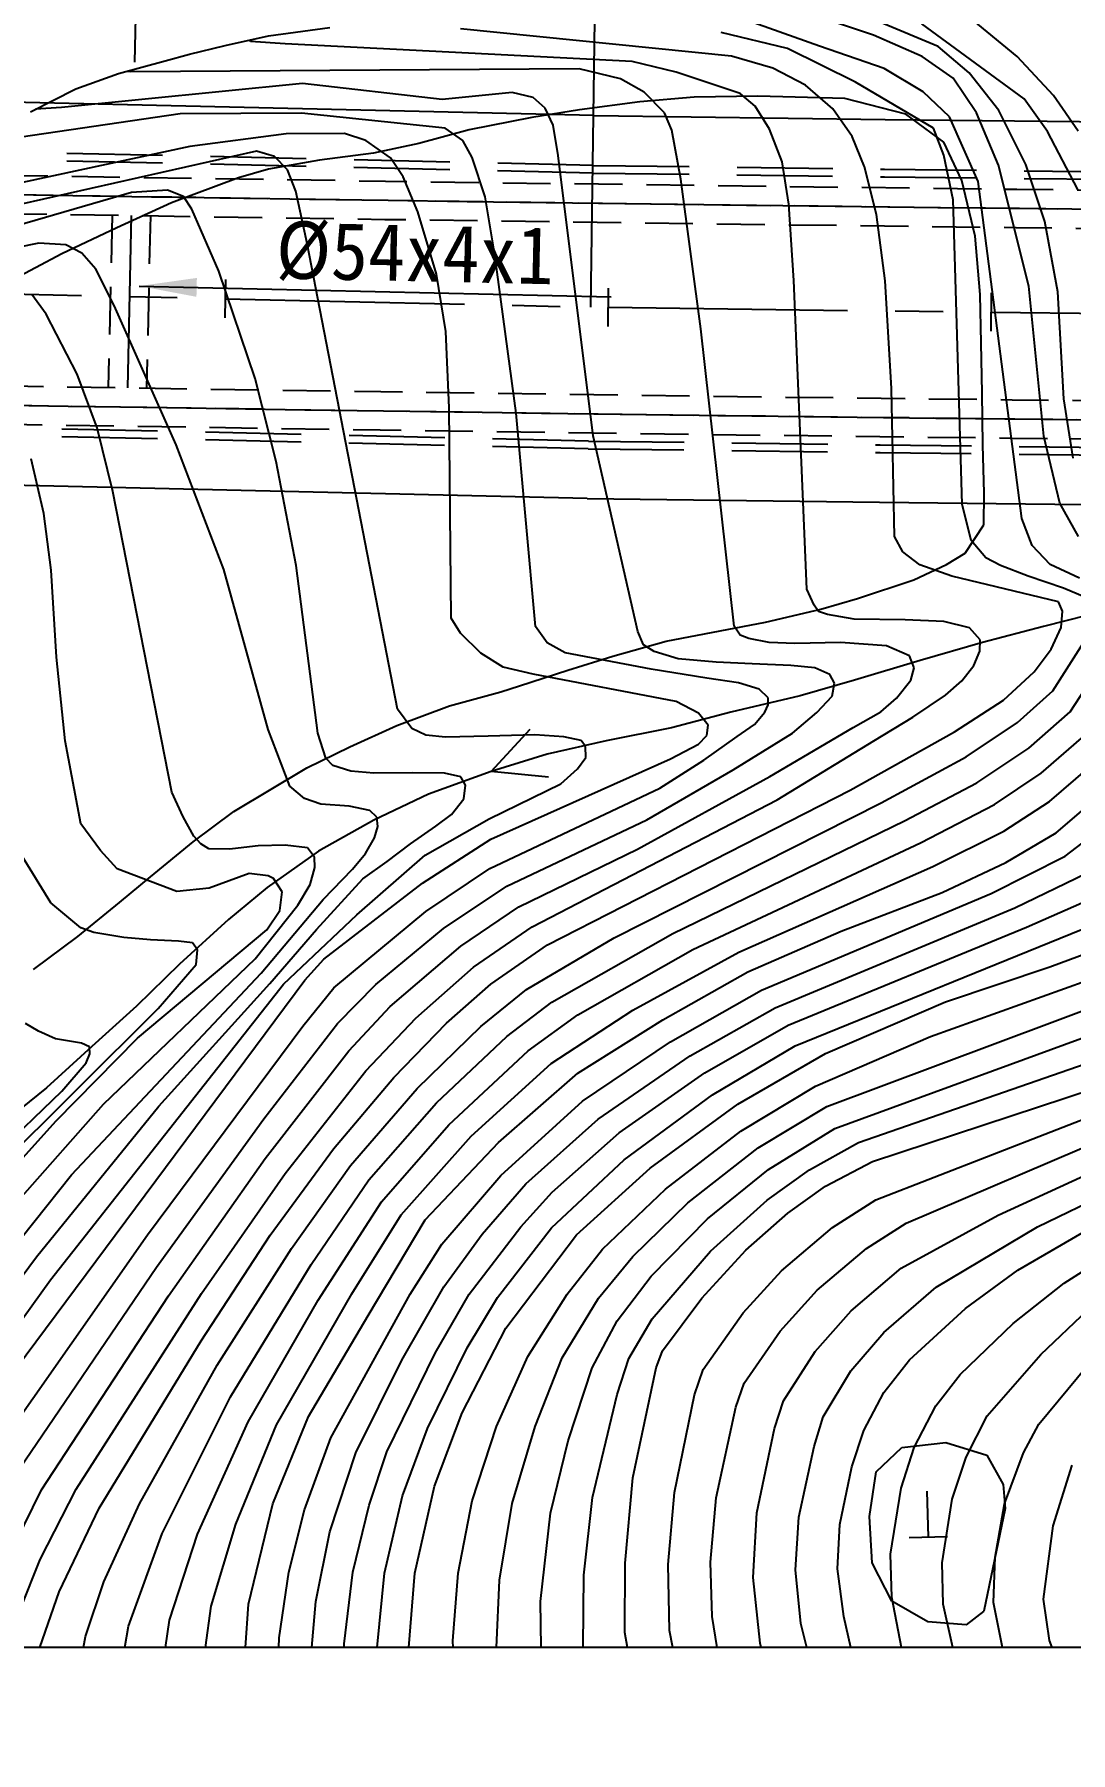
# Model space of a CAD drawing. Header units: millimetres. Extents: x 14950 to 15746, y 1103 to 1809.
# Drawn here: x 15219.8 to 15273.9, y 1391.1 to 1480.8 of the extents above; entities that cross this region are included whole.
import ezdxf
from ezdxf.enums import TextEntityAlignment as Align
from ezdxf.xclip import XClip

# ---------------------------------------------------------------- set-up
doc = ezdxf.new("R2010")
doc.units = ezdxf.units.MM
doc.header["$LTSCALE"] = 10
doc.header["$MEASUREMENT"] = 0
doc.header["$XCLIPFRAME"] = 2
for name, pattern in [('CENTER', [2, 1.25, -0.25, 0.25, -0.25]), ('DASHED', [0.75, 0.5, -0.25]), ('HIDDEN', [0.375, 0.25, -0.125])]:
    doc.linetypes.add(name, pattern=pattern)
doc.layers.add('TX-PAPR', color=2, linetype='Continuous', plot=False)
doc.layers.add('TZ-BASE', color=253, linetype='Continuous')
doc.layers.add('TZ-CABL', color=4, linetype='Continuous')
doc.styles.get("Standard").update_dxf_attribs({"font": 'GulimChe.ttf'})
doc.linetypes.add('ZIGZAG', pattern='A,0.0001,-0.2,[131,ltypeshp.shx,S=0.2,R=0,X=-0.2,Y=0],-0.4,[131,ltypeshp.shx,S=0.2,R=180,X=0.2,Y=0],-0.2', length=0.8001)
doc.dimstyles.get("Standard").update_dxf_attribs({"dimtxt": 0.18, "dimasz": 0.18, "dimexe": 0.18, "dimexo": 0.0625, "dimgap": 0.09, "dimtad": 0, "dimtih": 1, "dimtoh": 1, "dimdec": 4, "dimzin": 0, "dimdsep": 46, "dimtxsty": 'Standard', "dimcen": 0.09, "dimadec": 0, "dimazin": 0, "dimtfac": 1, "dimtdec": 4, "dimtofl": 0, "dimtmove": 0, "dimatfit": 3, "dimfxl": 0, "dimtolj": 1, "dimtzin": 0, "dimarcsym": 0})

# ---------------------------------------------------------------- blocks, each defined once
blk = doc.blocks.new('JD-DGDG5SGS')
at = {"layer": 'TZ-BASE'}
for p, q in [((219.044, -4.999, -215.896), (219.945, 60.58, -215.896)), ((233.813, 9.197, -32.896), (227.062, 11.457, -32.896)), ((230.982, 8.625, -33.896), (227.014, 10.033, -33.896)), ((237.175, 8.611, -31.896), (234.131, 9.875, -31.896)), ((241.315, 8.08, -29.896), (238.168, 10.67, -29.896)), ((199.956, 8.667, -42.026), (202.22, 9.164, -42.026)), ((202.22, 9.164, -42.026), (205.42, 9.594, -42.026)), ((226.399, 8.104, -35.896), (212.235, 9.54, -35.896)), ((229.311, 8.5, -34.896), (225.859, 9.335, -34.896)), ((236.351, 8.089, -32.896), (233.813, 9.197, -32.896)), ((241.671, 5.884, -30.896), (236.334, 9.786, -30.896)), ((219.226, 5, -215.896), (70.719, 8.389, -215.896)), ((219.226, 5, -215.896), (70.719, 8.389, -215.896)), ((196.817, 7.866, -42.026), (198.081, 8.212, -42.026)), ((198.081, 8.212, -42.026), (199.956, 8.667, -42.026)), ((201.27, 8.876, -36.896), (201.232, 8.947, -36.896)), ((203.091, 8.741, -36.896), (201.27, 8.876, -36.896)), ((221.197, 7.821, -36.896), (203.091, 8.741, -36.896)), ((228.552, 7.477, -35.896), (226.399, 8.104, -35.896)), ((232.87, 6.748, -34.896), (229.311, 8.5, -34.896)), ((234.358, 7.454, -33.896), (230.982, 8.625, -33.896)), ((237.969, 6.958, -32.896), (236.351, 8.089, -32.896)), ((238.8, 7.229, -31.896), (237.175, 8.611, -31.896)), ((243.204, 6.052, -29.896), (241.315, 8.08, -29.896)), ((192.146, 6.398, -42.026), (194.382, 7.19, -42.026)), ((194.382, 7.19, -42.026), (196.817, 7.866, -42.026)), ((195.009, 7.292, -37.896), (194.807, 7.308, -37.896)), ((218.431, 7.438, -37.896), (195.009, 7.292, -37.896)), ((220.599, 6.928, -37.896), (218.431, 7.438, -37.896)), ((223.503, 7.274, -36.896), (221.197, 7.821, -36.896)), ((226.847, 6.148, -36.896), (223.503, 7.274, -36.896)), ((230.26, 6.583, -35.896), (228.552, 7.477, -35.896)), ((236.397, 6.249, -33.896), (234.358, 7.454, -33.896)), ((240.355, 5.26, -31.896), (238.8, 7.229, -31.896)), ((189.787, 5.203, -42.026), (192.146, 6.398, -42.026)), ((203.987, 6.673, -38.896), (191.407, 5.421, -38.896)), ((211.286, 5.848, -38.896), (203.987, 6.673, -38.896)), ((221.83, 6.219, -37.896), (220.599, 6.928, -37.896)), ((231.687, 5.359, -35.896), (230.26, 6.583, -35.896)), ((236.946, 4.338, -34.896), (232.87, 6.748, -34.896)), ((239.186, 5.147, -32.896), (237.969, 6.958, -32.896)), ((191.407, 5.421, -38.896), (190.04, 5.331, -38.896)), ((214.933, 6.206, -38.896), (211.286, 5.848, -38.896)), ((216.04, 5.946, -38.896), (214.933, 6.206, -38.896)), ((216.66, 5.39, -38.896), (216.04, 5.946, -38.896)), ((217.078, 4.503, -38.896), (216.66, 5.39, -38.896)), ((221.595, 5.716, -59.479), (218.45, 5.302, -59.479)), ((224.439, 5.954, -59.479), (221.595, 5.716, -59.479)), ((222.895, 5.139, -37.896), (221.83, 6.219, -37.896)), ((227.757, 6.013, -59.479), (224.439, 5.954, -59.479)), ((227.63, 5.484, -36.896), (226.847, 6.148, -36.896)), ((228.37, 4.283, -36.896), (227.63, 5.484, -36.896)), ((232.303, 5.901, -59.479), (227.757, 6.013, -59.479)), ((235.499, 5.079, -59.479), (232.303, 5.901, -59.479)), ((237.768, 4.944, -33.896), (236.397, 6.249, -33.896)), ((242.884, 4.174, -30.896), (241.671, 5.884, -30.896)), ((244.496, 4.187, -29.896), (243.204, 6.052, -29.896)), ((197.597, 5.088, -39.896), (186.962, 3.542, -39.896)), ((203.944, 5.125, -39.896), (197.597, 5.088, -39.896)), ((211.443, 4.349, -39.896), (203.944, 5.125, -39.896)), ((215.969, 4.904, -59.479), (212.687, 4.256, -59.479)), ((218.45, 5.302, -59.479), (215.969, 4.904, -59.479)), ((217.343, 2.922, -38.896), (217.078, 4.503, -38.896)), ((223.276, 4.235, -37.896), (222.895, 5.139, -37.896)), ((232.696, 3.908, -35.896), (231.687, 5.359, -35.896)), ((237.478, 3.615, -59.479), (235.499, 5.079, -59.479)), ((239.275, 1.551, -33.896), (237.768, 4.944, -33.896)), ((240.342, 2.414, -32.896), (239.186, 5.147, -32.896)), ((241.763, 2.45, -31.896), (240.355, 5.26, -31.896)), ((203.135, 4.04, -40.896), (198.096, 3.387, -40.896)), ((206.175, 4.065, -40.896), (203.135, 4.04, -40.896)), ((207.293, 3.698, -40.896), (206.175, 4.065, -40.896)), ((208.591, 2.793, -40.896), (207.293, 3.698, -40.896)), ((212.687, 4.256, -59.479), (210.068, 3.549, -59.479)), ((212.359, 3.698, -39.896), (211.443, 4.349, -39.896)), ((212.856, 2.82, -39.896), (212.359, 3.698, -39.896)), ((223.752, 1.675, -37.896), (223.276, 4.235, -37.896)), ((229.041, 2.58, -36.896), (228.37, 4.283, -36.896)), ((233.344, 2.327, -35.896), (232.696, 3.908, -35.896)), ((237.483, 2.929, -34.896), (236.946, 4.338, -34.896)), ((238.426, 1.613, -59.479), (237.478, 3.615, -59.479)), ((244.481, 1.146, -30.896), (242.884, 4.174, -30.896)), ((201.581, 3.136, -41.896), (182.031, -1.261, -41.896)), ((198.096, 3.387, -40.896), (186.336, 0.861, -40.896)), ((202.531, 2.857, -41.896), (201.581, 3.136, -41.896)), ((203.198, 2.175, -41.896), (202.531, 2.857, -41.896)), ((207.693, 3.037, -59.479), (204.881, 2.668, -59.479)), ((210.068, 3.549, -59.479), (207.693, 3.037, -59.479)), ((209.249, 1.804, -40.896), (208.591, 2.793, -40.896)), ((213.529, 0.754, -39.896), (212.856, 2.82, -39.896)), ((219.163, -11.728, -38.896), (217.343, 2.922, -38.896)), ((237.96, 0.598, -34.896), (237.483, 2.929, -34.896)), ((202.214, 2.202, -59.479), (200.653, 1.755, -59.479)), ((204.881, 2.668, -59.479), (202.214, 2.202, -59.479)), ((203.641, 1.047, -41.896), (203.198, 2.175, -41.896)), ((210.019, -0.032, -40.896), (209.249, 1.804, -40.896)), ((229.379, 0.382, -36.896), (229.041, 2.58, -36.896)), ((233.969, -0.171, -35.896), (233.344, 2.327, -35.896)), ((241.921, -3.905, -32.896), (240.342, 2.414, -32.896)), ((242.758, -0.538, -31.896), (241.763, 2.45, -31.896)), ((195.054, 0.982, -42.896), (186.613, -1.469, -42.896)), ((196.944, 1.108, -42.896), (195.054, 0.982, -42.896)), ((197.775, 0.777, -42.896), (196.944, 1.108, -42.896)), ((200.653, 1.755, -59.479), (197.147, 0.451, -59.479)), ((204.239, -1.676, -41.896), (203.641, 1.047, -41.896)), ((224.794, -6.138, -37.896), (223.752, 1.675, -37.896)), ((239.123, -1.301, -59.479), (238.426, 1.613, -59.479)), ((241.552, -16.047, -33.896), (239.275, 1.551, -33.896)), ((197.147, 0.451, -59.479), (194.286, -0.856, -59.479)), ((198.206, 0.115, -42.896), (197.775, 0.777, -42.896)), ((199.622, -3.117, -42.896), (198.206, 0.115, -42.896)), ((214.04, -2.272, -39.896), (213.529, 0.754, -39.896)), ((229.654, -3.612, -36.896), (229.379, 0.382, -36.896)), ((238.437, -15.287, -34.896), (237.96, 0.598, -34.896)), ((194.286, -0.856, -59.479), (191.424, -2.218, -59.479)), ((210.988, -3.288, -40.896), (210.019, -0.032, -40.896)), ((234.409, -3.629, -35.896), (233.969, -0.171, -35.896)), ((243.435, -4.203, -31.896), (242.758, -0.538, -31.896)), ((190.212, -1.671, -43.896), (175.69, -4.512, -43.896)), ((191.632, -1.755, -43.896), (190.212, -1.671, -43.896)), ((192.461, -2.192, -43.896), (191.632, -1.755, -43.896)), ((208.941, -25.996, -41.896), (204.239, -1.676, -41.896)), ((239.374, -4.349, -59.479), (239.123, -1.301, -59.479)), ((191.424, -2.218, -59.479), (188.669, -3.676, -59.479)), ((193.194, -3.022, -43.896), (192.461, -2.192, -43.896)), ((215.141, -10.533, -39.896), (214.04, -2.272, -39.896)), ((194.151, -4.922, -43.896), (193.194, -3.022, -43.896)), ((201.519, -8.726, -42.896), (199.622, -3.117, -42.896)), ((199.971, -3.563, -215.896), (199.925, -5.563, -215.896)), ((211.476, -6.283, -40.896), (210.988, -3.288, -40.896)), ((190.596, -5.376, -44.896), (189.861, -4.351, -44.896)), ((219.956, -4.011, -215.896), (219.929, -6.011, -215.896)), ((230.327, -19.729, -36.896), (229.654, -3.612, -36.896)), ((234.748, -9.252, -35.896), (234.409, -3.629, -35.896)), ((239.42, -6.892, -59.479), (239.374, -4.349, -59.479)), ((239.953, -4.262, -215.896), (239.93, -6.262, -215.896)), ((242.701, -11.751, -32.896), (241.921, -3.905, -32.896)), ((243.741, -9.801, -31.896), (243.435, -4.203, -31.896)), ((192.214, -8.511, -44.896), (190.596, -5.376, -44.896)), ((197.39, -12.196, -43.896), (194.151, -4.922, -43.896)), ((226.525, -21.668, -37.896), (224.794, -6.138, -37.896)), ((211.641, -10.268, -40.896), (211.476, -6.283, -40.896)), ((239.484, -9.473, -59.479), (239.42, -6.892, -59.479)), ((193.269, -11.307, -44.896), (192.214, -8.511, -44.896)), ((202.607, -13.062, -42.896), (201.519, -8.726, -42.896)), ((234.904, -16.989, -35.896), (234.748, -9.252, -35.896)), ((239.523, -12.219, -59.479), (239.484, -9.473, -59.479)), ((244.236, -12.885, -31.896), (243.741, -9.801, -31.896)), ((211.755, -21.251, -40.896), (211.641, -10.268, -40.896)), ((216.152, -21.686, -39.896), (215.141, -10.533, -39.896)), ((218.862, -14.997, -215.896), (69.873, -11.597, -215.896)), ((218.862, -14.997, -215.896), (69.873, -11.597, -215.896)), ((194.078, -14.626, -44.896), (193.269, -11.307, -44.896)), ((199.881, -18.708, -43.896), (197.39, -12.196, -43.896)), ((221.505, -21.947, -38.896), (219.163, -11.728, -38.896)), ((239.589, -14.708, -59.479), (239.523, -12.219, -59.479)), ((243.541, -15.245, -32.896), (242.701, -11.751, -32.896)), ((190.486, -15.783, -45.896), (189.824, -12.918, -45.896)), ((203.664, -18.494, -42.896), (202.607, -13.062, -42.896)), ((197.168, -30.34, -44.896), (194.078, -14.626, -44.896)), ((239.573, -16.365, -59.479), (239.589, -14.708, -59.479)), ((244.504, -16.978, -32.896), (243.541, -15.245, -32.896)), ((190.869, -18.741, -45.896), (190.486, -15.783, -45.896)), ((238.903, -17.2, -34.896), (238.437, -15.287, -34.896)), ((242.089, -17.456, -33.896), (241.552, -16.047, -33.896)), ((235.335, -17.784, -35.896), (234.904, -16.989, -35.896)), ((238.584, -17.862, -59.479), (239.573, -16.365, -59.479)), ((236.231, -18.457, -35.896), (235.335, -17.784, -35.896)), ((237.626, -18.437, -59.479), (238.584, -17.862, -59.479)), ((239.678, -18.101, -34.896), (238.903, -17.2, -34.896)), ((243.034, -18.437, -33.896), (242.089, -17.456, -33.896)), ((191.143, -23.277, -45.896), (190.869, -18.741, -45.896)), ((202.201, -27.067, -43.896), (199.881, -18.708, -43.896)), ((204.793, -27.261, -42.896), (203.664, -18.494, -42.896)), ((235.906, -19.247, -59.479), (237.626, -18.437, -59.479)), ((237.894, -19.047, -35.896), (236.231, -18.457, -35.896)), ((240.441, -18.501, -34.896), (239.678, -18.101, -34.896)), ((241.878, -19.051, -34.896), (240.441, -18.501, -34.896)), ((244.558, -19.152, -33.896), (243.034, -18.437, -33.896)), ((230.704, -20.576, -36.896), (230.327, -19.729, -36.896)), ((232.963, -20.221, -59.479), (235.906, -19.247, -59.479)), ((243.47, -20.399, -35.896), (237.894, -19.047, -35.896)), ((243.734, -19.674, -34.896), (241.878, -19.051, -34.896)), ((244.834, -20.149, -34.896), (243.734, -19.674, -34.896)), ((230.941, -20.892, -36.896), (230.704, -20.576, -36.896)), ((231.048, -20.784, -59.479), (232.963, -20.221, -59.479)), ((243.678, -20.874, -35.896), (243.47, -20.399, -35.896)), ((212.234, -22.031, -40.896), (211.755, -21.251, -40.896)), ((225.798, -21.903, -59.479), (228.171, -21.465, -59.479)), ((228.171, -21.465, -59.479), (231.048, -20.784, -59.479)), ((231.405, -21.064, -36.896), (230.941, -20.892, -36.896)), ((232.789, -21.305, -36.896), (231.405, -21.064, -36.896)), ((235.454, -21.331, -36.896), (232.789, -21.305, -36.896)), ((237.477, -21.419, -36.896), (235.454, -21.331, -36.896)), ((238.817, -21.753, -36.896), (237.477, -21.419, -36.896)), ((246.598, -20.682, -215.896), (242.678, -21.678, -215.896)), ((243.609, -21.744, -35.896), (243.678, -20.874, -35.896)), ((213.297, -23.081, -40.896), (212.234, -22.031, -40.896)), ((216.771, -22.538, -39.896), (216.152, -21.686, -39.896)), ((221.798, -22.634, -38.896), (221.505, -21.947, -38.896)), ((222.981, -22.455, -59.479), (225.798, -21.903, -59.479)), ((226.838, -22.142, -37.896), (226.525, -21.668, -37.896)), ((227.302, -22.314, -37.896), (226.838, -22.142, -37.896)), ((228.364, -22.517, -37.896), (227.302, -22.314, -37.896)), ((239.384, -22.382, -36.896), (238.817, -21.753, -36.896)), ((239.353, -22.98, -36.896), (239.384, -22.382, -36.896)), ((242.678, -21.678, -215.896), (239.502, -22.514, -215.896)), ((243.09, -22.861, -35.896), (243.609, -21.744, -35.896)), ((191.601, -27.648, -45.896), (191.143, -23.277, -45.896)), ((214.46, -23.806, -40.896), (213.297, -23.081, -40.896)), ((217.712, -23.058, -39.896), (216.771, -22.538, -39.896)), ((222.197, -23.91, -39.896), (217.712, -23.058, -39.896)), ((217.848, -23.965, -59.479), (220.193, -23.231, -59.479)), ((220.193, -23.231, -59.479), (222.981, -22.455, -59.479)), ((222.358, -22.987, -38.896), (221.798, -22.634, -38.896)), ((223.608, -23.37, -38.896), (222.358, -22.987, -38.896)), ((229.697, -22.576, -37.896), (228.364, -22.517, -37.896)), ((232.084, -22.517, -37.896), (229.697, -22.576, -37.896)), ((234.477, -22.687, -37.896), (232.084, -22.517, -37.896)), ((235.684, -23.208, -37.896), (234.477, -22.687, -37.896)), ((235.93, -23.845, -37.896), (235.684, -23.208, -37.896)), ((239.502, -22.514, -215.896), (236.247, -23.458, -215.896)), ((239.05, -23.722, -36.896), (239.353, -22.98, -36.896)), ((242.189, -24.05, -35.896), (243.09, -22.861, -35.896)), ((243.173, -25.045, -34.896), (244.755, -22.546, -34.896)), ((216.025, -24.177, -40.896), (214.46, -23.806, -40.896)), ((215.317, -24.785, -59.479), (217.848, -23.965, -59.479)), ((223.501, -25.595, -40.896), (216.025, -24.177, -40.896)), ((225.103, -24.389, -39.896), (222.197, -23.91, -39.896)), ((225.587, -23.55, -38.896), (223.608, -23.37, -38.896)), ((227.473, -23.641, -38.896), (225.587, -23.55, -38.896)), ((229.496, -23.729, -38.896), (227.473, -23.641, -38.896)), ((230.739, -23.836, -38.896), (229.496, -23.729, -38.896)), ((231.528, -24.184, -38.896), (230.739, -23.836, -38.896)), ((231.769, -24.637, -38.896), (231.528, -24.184, -38.896)), ((236.247, -23.458, -215.896), (232.807, -24.489, -215.896)), ((235.762, -24.492, -37.896), (235.93, -23.845, -37.896)), ((238.427, -24.518, -36.896), (239.05, -23.722, -36.896)), ((240.59, -25.527, -35.896), (242.189, -24.05, -35.896)), ((244.079, -26.139, -33.896), (245.834, -23.435, -33.896)), ((211.672, -25.827, -59.479), (214.348, -25.103, -59.479)), ((214.348, -25.103, -59.479), (215.317, -24.785, -59.479)), ((226.762, -24.623, -39.896), (225.103, -24.389, -39.896)), ((227.827, -24.964, -39.896), (226.762, -24.623, -39.896)), ((228.297, -25.412, -39.896), (227.827, -24.964, -39.896)), ((232.807, -24.489, -215.896), (229.98, -25.299, -215.896)), ((231.649, -25.329, -38.896), (231.769, -24.637, -38.896)), ((235.004, -25.429, -37.896), (235.762, -24.492, -37.896)), ((237.573, -25.274, -36.896), (238.427, -24.518, -36.896)), ((241.321, -26.699, -34.896), (243.173, -25.045, -34.896)), ((208.913, -26.86, -59.479), (211.672, -25.827, -59.479)), ((209.704, -27.019, -41.896), (208.941, -25.996, -41.896)), ((224.668, -26.204, -40.896), (223.501, -25.595, -40.896)), ((229.98, -25.299, -215.896), (226.36, -26.158, -215.896)), ((228.132, -26.151, -39.896), (228.307, -25.779, -39.896)), ((228.307, -25.779, -39.896), (228.297, -25.412, -39.896)), ((230.843, -26.176, -38.896), (231.649, -25.329, -38.896)), ((234.195, -26.138, -37.896), (235.004, -25.429, -37.896)), ((235.856, -26.419, -36.896), (237.573, -25.274, -36.896)), ((238.037, -27.182, -35.896), (240.59, -25.527, -35.896)), ((206.465, -27.96, -59.479), (208.913, -26.86, -59.479)), ((226.36, -26.158, -215.896), (223.257, -26.977, -215.896)), ((225.165, -26.83, -40.896), (224.668, -26.204, -40.896)), ((225.111, -27.369, -40.896), (225.165, -26.83, -40.896)), ((226.694, -27.426, -39.896), (227.597, -26.807, -39.896)), ((227.597, -26.807, -39.896), (228.132, -26.151, -39.896)), ((229.584, -27.263, -38.896), (230.843, -26.176, -38.896)), ((232.745, -26.955, -37.896), (234.195, -26.138, -37.896)), ((233.819, -27.663, -36.896), (235.856, -26.419, -36.896)), ((238.651, -28.487, -34.896), (241.321, -26.699, -34.896)), ((241.913, -28.041, -33.896), (244.079, -26.139, -33.896)), ((192.413, -31.992, -45.896), (191.601, -27.648, -45.896)), ((203.325, -30.025, -43.896), (202.201, -27.067, -43.896)), ((205.202, -28.555, -42.896), (204.793, -27.261, -42.896)), ((210.425, -27.358, -41.896), (209.704, -27.019, -41.896)), ((211.451, -27.466, -41.896), (210.425, -27.358, -41.896)), ((213.675, -27.411, -41.896), (211.451, -27.466, -41.896)), ((216.122, -27.35, -41.896), (213.675, -27.411, -41.896)), ((213.845, -29.25, -215.896), (215.873, -27.039, -215.896)), ((217.638, -27.446, -41.896), (216.122, -27.35, -41.896)), ((219.846, -27.659, -215.896), (216.766, -28.35, -215.896)), ((218.533, -27.646, -41.896), (217.638, -27.446, -41.896)), ((218.763, -27.952, -41.896), (218.533, -27.646, -41.896)), ((223.257, -26.977, -215.896), (219.846, -27.659, -215.896)), ((224.663, -27.823, -40.896), (225.111, -27.369, -40.896)), ((224.947, -28.664, -39.896), (226.694, -27.426, -39.896)), ((226.476, -29.169, -38.896), (229.584, -27.263, -38.896)), ((228.386, -29.521, -37.896), (232.745, -26.955, -37.896)), ((228.769, -30.731, -36.896), (233.819, -27.663, -36.896)), ((232.593, -30.223, -35.896), (238.037, -27.182, -35.896)), ((242.563, -29.345, -32.896), (244.933, -27.286, -32.896)), ((204.218, -29.065, -59.479), (206.465, -27.96, -59.479)), ((205.568, -28.946, -42.896), (205.202, -28.555, -42.896)), ((213.825, -32.796, -40.896), (223.213, -28.593, -40.896)), ((216.766, -28.35, -215.896), (213.845, -29.25, -215.896)), ((218.347, -29.119, -41.896), (218.777, -28.53, -41.896)), ((218.777, -28.53, -41.896), (218.763, -27.952, -41.896)), ((222.652, -30.13, -39.896), (224.947, -28.664, -39.896)), ((223.213, -28.593, -40.896), (224.663, -27.823, -40.896)), ((234.21, -30.894, -34.896), (238.651, -28.487, -34.896)), ((239.209, -29.841, -33.896), (241.913, -28.041, -33.896)), ((242.997, -30.824, -31.896), (245.753, -28.464, -31.896)), ((200.405, -31.354, -59.479), (204.218, -29.065, -59.479)), ((206.51, -29.235, -42.896), (205.568, -28.946, -42.896)), ((207.714, -29.338, -42.896), (206.51, -29.235, -42.896)), ((209.717, -29.333, -42.896), (207.714, -29.338, -42.896)), ((211.409, -29.336, -42.896), (209.717, -29.333, -42.896)), ((213.845, -29.25, -215.896), (210.565, -30.433, -215.896)), ((212.259, -29.537, -42.896), (211.409, -29.336, -42.896)), ((212.493, -29.976, -42.896), (212.259, -29.537, -42.896)), ((216.829, -29.555, -215.896), (213.845, -29.25, -215.896)), ((217.476, -29.897, -41.896), (218.347, -29.119, -41.896)), ((221.484, -33.319, -37.896), (228.386, -29.521, -37.896)), ((221.964, -31.778, -38.896), (226.476, -29.169, -38.896)), ((240.12, -30.988, -32.896), (242.563, -29.345, -32.896)), ((197.748, -31.617, -44.896), (197.168, -30.34, -44.896)), ((204.098, -30.674, -43.896), (203.325, -30.025, -43.896)), ((210.565, -30.433, -215.896), (207.721, -31.795, -215.896)), ((212.421, -30.69, -42.896), (212.493, -29.976, -42.896)), ((213.738, -31.725, -41.896), (217.476, -29.897, -41.896)), ((213.779, -34.316, -39.896), (222.652, -30.13, -39.896)), ((216.789, -38.308, -35.896), (232.593, -30.223, -35.896)), ((235.424, -31.832, -33.896), (239.209, -29.841, -33.896)), ((243.337, -32.457, -30.896), (246.447, -29.79, -30.896)), ((198.272, -32.925, -59.479), (200.405, -31.354, -59.479)), ((204.95, -30.964, -43.896), (204.098, -30.674, -43.896)), ((206.422, -31.061, -43.896), (204.95, -30.964, -43.896)), ((207.496, -31.302, -43.896), (206.422, -31.061, -43.896)), ((207.861, -31.649, -43.896), (207.496, -31.302, -43.896)), ((211.774, -31.507, -42.896), (212.421, -30.69, -42.896)), ((215.974, -37.364, -36.896), (228.769, -30.731, -36.896)), ((220.262, -37.94, -34.896), (234.21, -30.894, -34.896)), ((236.258, -32.978, -32.896), (240.12, -30.988, -32.896)), ((240.619, -32.374, -31.896), (242.997, -30.824, -31.896)), ((243.823, -33.67, -29.896), (246.917, -31.29, -29.896)), ((193.433, -33.375, -45.896), (192.413, -31.992, -45.896)), ((198.316, -32.642, -44.896), (197.748, -31.617, -44.896)), ((207.721, -31.795, -215.896), (204.831, -33.414, -215.896)), ((207.754, -32.719, -43.896), (207.917, -32.137, -43.896)), ((207.917, -32.137, -43.896), (207.861, -31.649, -43.896)), ((209.631, -33.029, -42.896), (210.943, -32.106, -42.896)), ((210.402, -33.633, -41.896), (213.738, -31.725, -41.896)), ((210.943, -32.106, -42.896), (211.774, -31.507, -42.896)), ((214.652, -35.246, -38.896), (221.964, -31.778, -38.896)), ((223.329, -37.721, -33.896), (235.424, -31.832, -33.896)), ((190.854, -36.123, -46.896), (188.687, -32.602, -46.896)), ((196.058, -34.75, -59.479), (198.272, -32.925, -59.479)), ((198.681, -33.033, -44.896), (198.316, -32.642, -44.896)), ((199.088, -33.29, -44.896), (198.681, -33.033, -44.896)), ((201.666, -33.137, -44.896), (200.335, -33.304, -44.896)), ((203.09, -33.102, -44.896), (201.666, -33.137, -44.896)), ((204.25, -33.251, -44.896), (203.09, -33.102, -44.896)), ((207.284, -33.532, -43.896), (207.754, -32.719, -43.896)), ((208.407, -33.949, -42.896), (209.631, -33.029, -42.896)), ((210.254, -35.085, -40.896), (213.825, -32.796, -40.896)), ((224.372, -38.558, -32.896), (236.258, -32.978, -32.896)), ((236.909, -34.215, -31.896), (240.619, -32.374, -31.896)), ((240.723, -34.003, -30.896), (243.337, -32.457, -30.896)), ((194.302, -34.339, -45.896), (193.433, -33.375, -45.896)), ((200.157, -33.308, -44.896), (199.088, -33.29, -44.896)), ((200.335, -33.304, -44.896), (200.157, -33.308, -44.896)), ((204.831, -33.414, -215.896), (202.135, -35.316, -215.896)), ((204.618, -33.731, -44.896), (204.25, -33.251, -44.896)), ((204.632, -34.265, -44.896), (204.618, -33.731, -44.896)), ((206.592, -34.35, -43.896), (207.284, -33.532, -43.896)), ((206.83, -36.747, -41.896), (210.402, -33.633, -41.896)), ((207.139, -34.87, -42.896), (208.407, -33.949, -42.896)), ((215.292, -36.318, -37.896), (221.484, -33.319, -37.896)), ((237.389, -35.57, -30.896), (240.723, -34.003, -30.896)), ((239.943, -35.637, -29.896), (243.823, -33.67, -29.896)), ((197.429, -35.528, -45.896), (194.302, -34.339, -45.896)), ((194.429, -36.097, -59.479), (196.058, -34.75, -59.479)), ((201.208, -34.59, -45.896), (199.115, -35.346, -45.896)), ((202.197, -34.706, -45.896), (201.208, -34.59, -45.896)), ((202.482, -34.84, -45.896), (202.197, -34.706, -45.896)), ((202.921, -35.533, -45.896), (202.482, -34.84, -45.896)), ((204.387, -35.161, -44.896), (204.632, -34.265, -44.896)), ((204.712, -37.512, -42.896), (207.139, -34.87, -42.896)), ((205.074, -35.945, -43.896), (206.592, -34.35, -43.896)), ((210.42, -36.571, -39.896), (213.779, -34.316, -39.896)), ((226.767, -38.699, -31.896), (236.909, -34.215, -31.896)), ((241.188, -36.369, -28.896), (244.933, -34.565, -28.896)), ((199.115, -35.346, -45.896), (197.429, -35.528, -45.896)), ((202.135, -35.316, -215.896), (200.129, -36.982, -215.896)), ((202.805, -36.521, -45.896), (202.921, -35.533, -45.896)), ((203.746, -36.245, -44.896), (204.387, -35.161, -44.896)), ((205.094, -39.05, -40.896), (210.254, -35.085, -40.896)), ((211.353, -37.461, -38.896), (214.652, -35.246, -38.896)), ((227.965, -40.68, -29.896), (239.943, -35.637, -29.896)), ((232.111, -37.596, -30.896), (237.389, -35.57, -30.896)), ((241.799, -37.389, -27.896), (245.563, -35.728, -27.896)), ((192.407, -37.417, -46.896), (190.854, -36.123, -46.896)), ((192.254, -37.867, -59.479), (194.429, -36.097, -59.479)), ((201.516, -39.043, -44.896), (203.746, -36.245, -44.896)), ((201.831, -39.783, -43.896), (205.074, -35.945, -43.896)), ((202.126, -37.524, -45.896), (202.805, -36.521, -45.896)), ((203.002, -40.362, -41.896), (206.83, -36.747, -41.896)), ((205.621, -40.558, -39.896), (210.42, -36.571, -39.896)), ((212.255, -38.375, -37.896), (215.292, -36.318, -37.896)), ((228.663, -41.593, -28.896), (241.188, -36.369, -28.896)), ((193.088, -37.66, -46.896), (192.407, -37.417, -46.896)), ((194.652, -37.933, -46.896), (193.088, -37.66, -46.896)), ((195.366, -43.182, -45.896), (202.126, -37.524, -45.896)), ((200.129, -36.982, -215.896), (197.567, -39.311, -215.896)), ((202.278, -40.327, -42.896), (204.712, -37.512, -42.896)), ((207.826, -40.374, -38.896), (211.353, -37.461, -38.896)), ((212.912, -39.48, -36.896), (215.974, -37.364, -36.896)), ((227.246, -39.717, -30.896), (232.111, -37.596, -30.896)), ((229.344, -42.511, -27.896), (241.799, -37.389, -27.896)), ((229.719, -43.591, -26.896), (245.233, -37.276, -26.896)), ((189.932, -39.597, -59.479), (192.254, -37.867, -59.479)), ((196.058, -38.054, -46.896), (194.652, -37.933, -46.896)), ((197.514, -38.122, -46.896), (196.058, -38.054, -46.896)), ((198.243, -38.207, -46.896), (197.514, -38.122, -46.896)), ((198.511, -38.564, -46.896), (198.243, -38.207, -46.896)), ((198.427, -39.345, -46.896), (198.511, -38.564, -46.896)), ((208.567, -41.532, -37.896), (212.255, -38.375, -37.896)), ((213.818, -40.367, -35.896), (216.789, -38.308, -35.896)), ((215.679, -40.643, -34.896), (220.262, -37.94, -34.896)), ((217.004, -41.302, -33.896), (223.329, -37.721, -33.896)), ((218.361, -41.964, -32.896), (224.372, -38.558, -32.896)), ((243.011, -39.467, -25.896), (247.476, -37.808, -25.896)), ((193.598, -46.636, -44.896), (201.516, -39.043, -44.896)), ((197.567, -39.311, -215.896), (195.322, -41.505, -215.896)), ((196.458, -41.627, -46.896), (198.427, -39.345, -46.896)), ((204.109, -40.156, -40.896), (205.094, -39.05, -40.896)), ((209.901, -42.138, -36.896), (212.912, -39.48, -36.896)), ((221.243, -41.719, -31.896), (226.767, -38.699, -31.896)), ((236.784, -43.105, -24.896), (247.314, -39.321, -24.896)), ((237.564, -41.291, -25.896), (243.011, -39.467, -25.896)), ((187.047, -63.089, -40.896), (204.109, -40.156, -40.896)), ((190.824, -55.814, -41.896), (203.002, -40.362, -41.896)), ((191.933, -50.314, -43.896), (201.831, -39.783, -43.896)), ((196.493, -46.74, -42.896), (202.278, -40.327, -42.896)), ((205.821, -42.416, -38.896), (207.826, -40.374, -38.896)), ((211.499, -42.408, -35.896), (213.818, -40.367, -35.896)), ((222.801, -42.22, -30.896), (227.246, -39.717, -30.896)), ((203.998, -42.557, -39.896), (205.621, -40.558, -39.896)), ((213.295, -42.567, -34.896), (215.679, -40.643, -34.896)), ((223.201, -43.375, -29.896), (227.965, -40.68, -29.896)), ((231.376, -46.747, -23.896), (248.303, -40.403, -23.896)), ((186.878, -51.158, -46.896), (196.458, -41.627, -46.896)), ((195.322, -41.505, -215.896), (192.987, -43.62, -215.896)), ((206.408, -43.849, -37.896), (208.567, -41.532, -37.896)), ((207.297, -44.892, -36.896), (209.901, -42.138, -36.896)), ((214.656, -43.092, -33.896), (217.004, -41.302, -33.896)), ((215.764, -43.844, -32.896), (218.361, -41.964, -32.896)), ((216.981, -44.502, -31.896), (221.243, -41.719, -31.896)), ((224.23, -44.111, -28.896), (228.663, -41.593, -28.896)), ((231.294, -43.981, -25.896), (237.564, -41.291, -25.896)), ((231.79, -47.909, -22.896), (248.395, -41.826, -22.896)), ((190.203, -42.82, -47.896), (189.518, -42.422, -47.896)), ((191.096, -43.213, -47.896), (190.203, -42.82, -47.896)), ((195.889, -53.463, -39.896), (203.998, -42.557, -39.896)), ((201.96, -47.403, -38.896), (205.821, -42.416, -38.896)), ((208.763, -45.233, -35.896), (211.499, -42.408, -35.896)), ((209.979, -45.806, -34.896), (213.295, -42.567, -34.896)), ((218.364, -45.005, -30.896), (222.801, -42.22, -30.896)), ((225.003, -45.002, -27.896), (229.344, -42.511, -27.896)), ((192.987, -43.62, -215.896), (190.615, -45.771, -215.896)), ((192.452, -43.439, -47.896), (191.096, -43.213, -47.896)), ((191.108, -47.511, -45.896), (195.366, -43.182, -45.896)), ((192.872, -43.637, -47.896), (192.452, -43.439, -47.896)), ((192.881, -44, -47.896), (192.872, -43.637, -47.896)), ((202.034, -49.474, -37.896), (206.408, -43.849, -37.896)), ((210.989, -46.566, -33.896), (214.656, -43.092, -33.896)), ((211.634, -47.715, -32.896), (215.764, -43.844, -32.896)), ((218.608, -46.475, -29.896), (223.201, -43.375, -29.896)), ((225.392, -46.149, -26.896), (229.719, -43.591, -26.896)), ((230.783, -45.683, -24.896), (236.784, -43.105, -24.896)), ((233.029, -48.631, -21.896), (247.453, -43.617, -21.896)), ((191.424, -45.957, -47.896), (192.685, -44.472, -47.896)), ((192.685, -44.472, -47.896), (192.881, -44, -47.896)), ((212.803, -48.309, -31.896), (216.981, -44.502, -31.896)), ((219.427, -47.414, -28.896), (224.23, -44.111, -28.896)), ((226.713, -46.628, -25.896), (231.294, -43.981, -25.896)), ((203.076, -50.25, -36.896), (207.297, -44.892, -36.896)), ((205.601, -48.968, -35.896), (208.763, -45.233, -35.896)), ((214.23, -48.627, -30.896), (218.364, -45.005, -30.896)), ((220.517, -48.125, -27.896), (225.003, -45.002, -27.896)), ((226.879, -48.039, -24.896), (230.783, -45.683, -24.896)), ((190.615, -45.771, -215.896), (187.929, -47.95, -215.896)), ((187.974, -49.262, -47.896), (191.424, -45.957, -47.896)), ((189.22, -51.575, -44.896), (193.598, -46.636, -44.896)), ((206.492, -49.826, -34.896), (209.979, -45.806, -34.896)), ((207.444, -50.58, -33.896), (210.989, -46.566, -33.896)), ((214.343, -50.349, -29.896), (218.608, -46.475, -29.896)), ((220.789, -49.531, -26.896), (225.392, -46.149, -26.896)), ((222.149, -49.98, -25.896), (226.713, -46.628, -25.896)), ((233.753, -49.622, -20.896), (245.323, -45.816, -20.896)), ((233.933, -51.622, -19.896), (248.816, -45.839, -19.896)), ((235.517, -52.846, -18.896), (250.93, -46.261, -18.896)), ((242.378, -53.044, -16.896), (256.963, -45.945, -16.896)), ((186.174, -52.983, -45.896), (191.108, -47.511, -45.896)), ((190.105, -54.6, -42.896), (196.493, -46.74, -42.896)), ((196.359, -55.139, -38.896), (201.96, -47.403, -38.896)), ((215.656, -50.796, -28.896), (219.427, -47.414, -28.896)), ((227.777, -48.908, -23.896), (231.376, -46.747, -23.896)), ((240.309, -52.423, -17.896), (252.25, -46.961, -17.896)), ((208.121, -51.733, -32.896), (211.634, -47.715, -32.896)), ((209.134, -52.408, -31.896), (212.803, -48.309, -31.896)), ((217.019, -51.224, -27.896), (220.517, -48.125, -27.896)), ((222.945, -51.066, -24.896), (226.879, -48.039, -24.896)), ((228.317, -50.035, -22.896), (231.79, -47.909, -22.896)), ((202.293, -53.473, -35.896), (205.601, -48.968, -35.896)), ((210.387, -52.664, -30.896), (214.23, -48.627, -30.896)), ((224.109, -51.783, -23.896), (227.777, -48.908, -23.896)), ((230.462, -50.06, -21.896), (233.029, -48.631, -21.896)), ((196.989, -56.635, -37.896), (202.034, -49.474, -37.896)), ((198.708, -56.524, -36.896), (203.076, -50.25, -36.896)), ((203.417, -54.174, -34.896), (206.492, -49.826, -34.896)), ((216.991, -53.098, -26.896), (220.789, -49.531, -26.896)), ((218.292, -53.454, -25.896), (222.149, -49.98, -25.896)), ((225.134, -52.612, -22.896), (228.317, -50.035, -22.896)), ((228.259, -51.645, -21.896), (230.462, -50.06, -21.896)), ((231.299, -50.916, -20.896), (233.753, -49.622, -20.896)), ((186.583, -57.02, -43.896), (191.933, -50.314, -43.896)), ((204.433, -55.005, -33.896), (207.444, -50.58, -33.896)), ((211.272, -53.943, -29.896), (214.343, -50.349, -29.896)), ((213.366, -53.422, -28.896), (215.656, -50.796, -28.896)), ((219.649, -54.208, -24.896), (222.945, -51.066, -24.896)), ((229.337, -52.316, -20.896), (231.299, -50.916, -20.896)), ((204.812, -56.873, -32.896), (208.121, -51.733, -32.896)), ((215.389, -53.032, -27.896), (217.019, -51.224, -27.896)), ((221.238, -54.583, -23.896), (224.109, -51.783, -23.896)), ((225.29, -54.31, -21.896), (228.259, -51.645, -21.896)), ((231.658, -53.064, -19.896), (233.933, -51.622, -19.896)), ((206.565, -56.531, -31.896), (209.134, -52.408, -31.896)), ((207.413, -57.666, -30.896), (210.387, -52.664, -30.896)), ((222.194, -55.621, -22.896), (225.134, -52.612, -22.896)), ((227.136, -54.257, -20.896), (229.337, -52.316, -20.896)), ((233.437, -54.164, -18.896), (235.517, -52.846, -18.896)), ((235.253, -55.204, -17.896), (240.309, -52.423, -17.896)), ((241.339, -55.303, -15.896), (246.388, -52.37, -15.896)), ((187.461, -65.477, -39.896), (195.889, -53.463, -39.896)), ((198.695, -58.985, -35.896), (202.293, -53.473, -35.896)), ((211.376, -56.172, -28.896), (213.366, -53.422, -28.896)), ((212.7, -56.55, -27.896), (215.389, -53.032, -27.896)), ((214.173, -56.734, -26.896), (216.991, -53.098, -26.896)), ((214.611, -58.332, -25.896), (218.292, -53.454, -25.896)), ((228.995, -55.33, -19.896), (231.658, -53.064, -19.896)), ((237.081, -56.191, -16.896), (242.378, -53.044, -16.896)), ((243.768, -55.983, -14.896), (247.446, -53.609, -14.896)), ((184.566, -62.028, -42.896), (190.105, -54.6, -42.896)), ((199.533, -60.27, -34.896), (203.417, -54.174, -34.896)), ((209.612, -56.551, -29.896), (211.272, -53.943, -29.896)), ((217.809, -56.552, -24.896), (219.649, -54.208, -24.896)), ((219.444, -56.772, -23.896), (221.238, -54.583, -23.896)), ((222.243, -57.85, -21.896), (225.29, -54.31, -21.896)), ((224.848, -56.757, -20.896), (227.136, -54.257, -20.896)), ((230.863, -56.346, -18.896), (233.437, -54.164, -18.896)), ((188.936, -66.079, -38.896), (196.359, -55.139, -38.896)), ((200.22, -61.912, -33.896), (204.433, -55.005, -33.896)), ((220.417, -57.949, -22.896), (222.194, -55.621, -22.896)), ((227.004, -57.521, -19.896), (228.995, -55.33, -19.896)), ((232.643, -57.426, -17.896), (235.253, -55.204, -17.896)), ((238.607, -57.299, -15.896), (241.339, -55.303, -15.896)), ((184.7, -64.295, -41.896), (190.824, -55.814, -41.896)), ((192.174, -66.731, -36.896), (198.708, -56.524, -36.896)), ((202.638, -63.373, -31.896), (206.565, -56.531, -31.896)), ((209.181, -60.01, -28.896), (211.376, -56.172, -28.896)), ((228.925, -58.494, -18.896), (230.863, -56.346, -18.896)), ((234.347, -58.553, -16.896), (237.081, -56.191, -16.896)), ((241.104, -58.095, -14.896), (243.768, -55.983, -14.896)), ((190.352, -66.778, -37.896), (196.989, -56.635, -37.896)), ((201.148, -63.22, -32.896), (204.812, -56.873, -32.896)), ((205.475, -64.059, -29.896), (209.612, -56.551, -29.896)), ((210.921, -59.634, -27.896), (212.7, -56.55, -27.896)), ((212.585, -59.366, -26.896), (214.173, -56.734, -26.896)), ((215.761, -59.805, -24.896), (217.809, -56.552, -24.896)), ((217.549, -59.888, -23.896), (219.444, -56.772, -23.896)), ((222.795, -59.514, -20.896), (224.848, -56.757, -20.896)), ((230.765, -59.545, -17.896), (232.643, -57.426, -17.896)), ((235.694, -59.991, -15.896), (238.607, -57.299, -15.896)), ((242.547, -59.704, -13.896), (245.005, -57.367, -13.896)), ((204.305, -62.952, -30.896), (207.413, -57.666, -30.896)), ((212.327, -62.753, -25.896), (214.611, -58.332, -25.896)), ((219.112, -60.408, -22.896), (220.417, -57.949, -22.896)), ((221.025, -59.907, -21.896), (222.243, -57.85, -21.896)), ((224.906, -60.491, -19.896), (227.004, -57.521, -19.896)), ((238.327, -60.753, -14.896), (241.104, -58.095, -14.896)), ((193.378, -67.723, -35.896), (198.695, -58.985, -35.896)), ((227.057, -61.204, -18.896), (228.925, -58.494, -18.896)), ((232.62, -60.55, -16.896), (234.347, -58.553, -16.896)), ((242.438, -63.351, -12.896), (245.968, -59.075, -12.896)), ((206.768, -64.847, -28.896), (209.181, -60.01, -28.896)), ((208.392, -64.789, -27.896), (210.921, -59.634, -27.896)), ((210.507, -63.577, -26.896), (212.585, -59.366, -26.896)), ((214.122, -63.468, -24.896), (215.761, -59.805, -24.896)), ((216.131, -63.473, -23.896), (217.549, -59.888, -23.896)), ((220.428, -61.788, -21.896), (221.025, -59.907, -21.896)), ((222.459, -60.402, -20.896), (222.795, -59.514, -20.896)), ((229.098, -62.119, -17.896), (230.765, -59.545, -17.896)), ((234.35, -61.684, -15.896), (235.694, -59.991, -15.896)), ((239.749, -62.916, -13.896), (242.547, -59.704, -13.896)), ((195.48, -67.497, -34.896), (199.533, -60.27, -34.896)), ((217.857, -64.215, -22.896), (219.112, -60.408, -22.896)), ((221.244, -66.15, -20.896), (222.459, -60.402, -20.896)), ((224.465, -61.805, -19.896), (224.906, -60.491, -19.896)), ((231.181, -62.957, -16.896), (232.62, -60.55, -16.896)), ((237.066, -62.385, -14.896), (238.327, -60.753, -14.896)), ((196.654, -69.053, -33.896), (200.22, -61.912, -33.896)), ((219.14, -67.169, -21.896), (220.428, -61.788, -21.896)), ((223.407, -66.905, -19.896), (224.465, -61.805, -19.896)), ((226.613, -62.459, -18.896), (227.057, -61.204, -18.896)), ((233.302, -63.682, -15.896), (234.35, -61.684, -15.896)), ((210.873, -66.59, -25.896), (212.327, -62.753, -25.896)), ((225.592, -67.2, -18.896), (226.613, -62.459, -18.896)), ((228.639, -63.57, -17.896), (229.098, -62.119, -17.896)), ((235.93, -64.56, -14.896), (237.066, -62.385, -14.896)), ((198.511, -69.091, -32.896), (201.148, -63.22, -32.896)), ((200.5, -68.564, -31.896), (202.638, -63.373, -31.896)), ((202.446, -67.503, -30.896), (204.305, -62.952, -30.896)), ((209.21, -67.093, -26.896), (210.507, -63.577, -26.896)), ((212.853, -67.352, -24.896), (214.122, -63.468, -24.896)), ((214.932, -67.491, -23.896), (216.131, -63.473, -23.896)), ((227.71, -67.981, -17.896), (228.639, -63.57, -17.896)), ((230.7, -64.51, -16.896), (231.181, -62.957, -16.896)), ((232.669, -65.58, -15.896), (233.302, -63.682, -15.896)), ((238.643, -65.063, -13.896), (239.749, -62.916, -13.896)), ((241.646, -64.843, -12.896), (242.438, -63.351, -12.896)), ((204.089, -67.813, -29.896), (205.475, -64.059, -29.896)), ((216.938, -67.985, -22.896), (217.857, -64.215, -22.896)), ((229.901, -68.201, -16.896), (230.7, -64.51, -16.896)), ((233.947, -65.84, -13.768), (235.279, -64.557, -13.768)), ((235.252, -66.695, -14.896), (235.93, -64.56, -14.896)), ((235.279, -64.557, -13.768), (237.589, -64.3, -13.768)), ((237.589, -64.3, -13.768), (239.723, -64.96, -13.768)), ((205.418, -68.96, -28.896), (206.768, -64.847, -28.896)), ((207.464, -67.567, -27.896), (208.392, -64.789, -27.896)), ((237.916, -67.255, -13.896), (238.643, -65.063, -13.896)), ((239.723, -64.96, -13.768), (240.576, -66.497, -13.768)), ((240.65, -67.503, -12.896), (241.646, -64.843, -12.896)), ((243.185, -68.653, -11.896), (244.185, -65.488, -11.896)), ((220.843, -70.602, -20.896), (221.244, -66.15, -20.896)), ((232.054, -68.582, -15.896), (232.669, -65.58, -15.896)), ((233.596, -68.168, -13.768), (233.947, -65.84, -13.768)), ((188.065, -71.425, -37.896), (190.352, -66.778, -37.896)), ((190.282, -70.412, -36.896), (192.174, -66.731, -36.896)), ((208.27, -71.118, -26.896), (209.21, -67.093, -26.896)), ((209.858, -71.12, -25.896), (210.873, -66.59, -25.896)), ((218.674, -71.225, -21.896), (219.14, -67.169, -21.896)), ((223.081, -70.672, -19.896), (223.407, -66.905, -19.896)), ((225.3, -70.547, -18.896), (225.592, -67.2, -18.896)), ((234.702, -70.136, -14.896), (235.252, -66.695, -14.896)), ((236.674, -69.244, -14.743), (236.614, -66.844, -14.743)), ((237.385, -70.582, -13.896), (237.916, -67.255, -13.896)), ((240.576, -66.497, -13.768), (240.682, -67.754, -13.768)), ((191.275, -72.099, -35.896), (193.378, -67.723, -35.896)), ((193.615, -71.571, -34.896), (195.48, -67.497, -34.896)), ((201.168, -72.743, -30.896), (202.446, -67.503, -30.896)), ((203.274, -71.08, -29.896), (204.089, -67.813, -29.896)), ((206.623, -71.067, -27.896), (207.464, -67.567, -27.896)), ((212.122, -71.125, -24.896), (212.853, -67.352, -24.896)), ((214.275, -71.498, -23.896), (214.932, -67.491, -23.896)), ((216.408, -72.602, -22.896), (216.938, -67.985, -22.896)), ((227.526, -71.359, -17.896), (227.71, -67.981, -17.896)), ((229.725, -70.95, -16.896), (229.901, -68.201, -16.896)), ((233.738, -70.586, -13.768), (233.596, -68.168, -13.768)), ((240.682, -67.754, -13.768), (239.568, -73.114, -13.768)), ((240.151, -70.287, -12.896), (240.65, -67.503, -12.896)), ((194.897, -73.895, -33.896), (196.654, -69.053, -33.896)), ((197.046, -73.577, -32.896), (198.511, -69.091, -32.896)), ((199.22, -72.853, -31.896), (200.5, -68.564, -31.896)), ((204.682, -72.599, -28.896), (205.418, -68.96, -28.896)), ((231.919, -70.893, -15.896), (232.054, -68.582, -15.896)), ((242.68, -72.487, -11.896), (243.185, -68.653, -11.896)), ((235.674, -69.268, -14.743), (237.673, -69.219, -14.743)), ((189.261, -72.989, -36.896), (190.282, -70.412, -36.896)), ((220.826, -74.219, -20.896), (220.843, -70.602, -20.896)), ((223.156, -74.114, -19.896), (223.081, -70.672, -19.896)), ((225.379, -73.391, -18.896), (225.3, -70.547, -18.896)), ((232.249, -73.394, -15.896), (231.919, -70.893, -15.896)), ((234.76, -72.589, -13.768), (233.738, -70.586, -13.768)), ((234.768, -72.384, -14.896), (234.702, -70.136, -14.896)), ((237.448, -72.737, -13.896), (237.385, -70.582, -13.896)), ((240.069, -72.663, -12.896), (240.151, -70.287, -12.896)), ((192.648, -74.438, -34.896), (193.615, -71.571, -34.896)), ((202.764, -74.511, -29.896), (203.274, -71.08, -29.896)), ((206.166, -74.824, -27.896), (206.623, -71.067, -27.896)), ((207.863, -75.166, -26.896), (208.27, -71.118, -26.896)), ((209.534, -75.07, -25.896), (209.858, -71.12, -25.896)), ((211.838, -74.652, -24.896), (212.122, -71.125, -24.896)), ((214.1, -75.251, -23.896), (214.275, -71.498, -23.896)), ((218.646, -74.978, -21.896), (218.674, -71.225, -21.896)), ((227.883, -74.78, -17.896), (227.526, -71.359, -17.896)), ((230.012, -73.76, -16.896), (229.725, -70.95, -16.896)), ((190.256, -75.055, -35.896), (191.275, -72.099, -35.896)), ((204.422, -75.648, -28.896), (204.682, -72.599, -28.896)), ((216.471, -76.072, -22.896), (216.408, -72.602, -22.896)), ((236.64, -73.664, -13.768), (234.76, -72.589, -13.768)), ((235.328, -75.294, -14.896), (234.768, -72.384, -14.896)), ((240.662, -75.566, -12.896), (240.069, -72.663, -12.896)), ((243.004, -74.646, -11.896), (242.68, -72.487, -11.896)), ((196.549, -76.968, -32.896), (197.046, -73.577, -32.896)), ((198.837, -75.687, -31.896), (199.22, -72.853, -31.896)), ((200.656, -80.499, -30.896), (201.168, -72.743, -30.896)), ((225.773, -75.808, -18.896), (225.379, -73.391, -18.896)), ((232.919, -76.278, -15.896), (232.249, -73.394, -15.896)), ((238.195, -76.102, -13.896), (237.448, -72.737, -13.896)), ((239.568, -73.114, -13.768), (238.643, -73.821, -13.768)), ((192.2, -76.962, -34.896), (192.648, -74.438, -34.896)), ((194.388, -76.833, -33.896), (194.897, -73.895, -33.896)), ((221.321, -77.166, -20.896), (220.826, -74.219, -20.896)), ((223.611, -76.562, -19.896), (223.156, -74.114, -19.896)), ((230.738, -76.639, -16.896), (230.012, -73.76, -16.896)), ((238.643, -73.821, -13.768), (236.64, -73.664, -13.768)), ((202.571, -80.083, -29.896), (202.764, -74.511, -29.896)), ((206.214, -78.959, -27.896), (206.166, -74.824, -27.896)), ((211.981, -77.24, -24.896), (211.838, -74.652, -24.896)), ((219.206, -78.078, -21.896), (218.646, -74.978, -21.896)), ((228.608, -77.26, -17.896), (227.883, -74.78, -17.896)), ((243.709, -76.45, -11.896), (243.004, -74.646, -11.896))]:
    blk.add_line(p, q, dxfattribs=at)
at = {"layer": 'TZ-BASE', "linetype": 'DASHED'}
for p, q in [((219.172, 2, -215.896), (60.17, 5.629, -215.896)), ((219.179, 2.4, -215.896), (60.181, 6.029, -215.896)), ((218.909, -12.398, -215.896), (59.783, -8.766, -215.896)), ((218.916, -11.998, -215.896), (59.794, -8.366, -215.896))]:
    blk.add_line(p, q, dxfattribs=at)
at = {"layer": 'TZ-BASE', "linetype": 'CENTER', "elevation": -215.896, "flags": 128}
blk.add_lwpolyline([(0, 0), (219.044, -4.999, 0.001522), (279.939, -5.644, 0.0105), (699.871, 0)], format="xyb", dxfattribs=at)
at = {"layer": 'TZ-BASE'}
for radius, start in [(9990, 269.218204), (9990, 269.218204), (10010, 269.2176787), (10010, 269.2176787)]:
    blk.add_arc((355.535, 9994.07, -215.896), radius, start, 269.5668671, dxfattribs=at)
at = {"layer": 'TZ-BASE', "linetype": 'DASHED'}
for radius, start in [(9993, 269.2181251), (9992.6, 269.2181356), (10007.4, 269.2177469), (10007, 269.2177574)]:
    blk.add_arc((355.535, 9994.07, -215.896), radius, start, 269.5668671, dxfattribs=at)

msp = doc.modelspace()

# ---------------------------------------------------------------- linework, layer by layer
at = {"layer": 'TX-PAPR', "flags": 128}
msp.add_lwpolyline([(15031.864, 1546.582), (15727.095, 1546.582), (15732.263, 1396.582), (15027.753, 1396.582)], close=True, dxfattribs=at)
at = {"layer": 'TZ-BASE', "elevation": -215.896, "flags": 128}
msp.add_lwpolyline([(15225.037, 1479.379), (15225.395, 1495.077), (15238.213, 1501.873)], dxfattribs=at)
at = {"layer": 'TZ-CABL', "linetype": 'HIDDEN'}
for points in [[(15056.806, 1477.447, 0.013357), (15584.347, 1474.229, 0.003148), (15729.445, 1478.134)], [(15057.026, 1476.44, 0.013351), (15584.367, 1473.229, 0.003148), (15729.478, 1477.135)], [(15056.74, 1475.449, 0.013357), (15584.388, 1472.229, 0.003148), (15729.511, 1476.135)], [(15056.565, 1466.45, 0.013357), (15584.106, 1463.232, 0.003148), (15729.204, 1467.137)], [(15056.785, 1465.442, 0.013351), (15584.126, 1462.232, 0.003148), (15729.237, 1466.137)], [(15056.499, 1464.451, 0.013357), (15584.147, 1461.232, 0.003148), (15729.27, 1465.138)]]:
    msp.add_lwpolyline(points, format="xyb", dxfattribs=at)
at = {"layer": 'TZ-CABL', "linetype": 'ZIGZAG', "ltscale": 0.5}
for points in [[(15057.026, 1476.44, 0.013351), (15584.367, 1473.229, 0.003148), (15729.478, 1477.135)], [(15056.785, 1465.442, 0.013351), (15584.126, 1462.232, 0.003148), (15729.237, 1466.137)]]:
    msp.add_lwpolyline(points, format="xyb", dxfattribs=at)
at = {"layer": 'TZ-CABL', "linetype": 'HIDDEN'}
for points in [[(15223.854, 1471.389), (15223.649, 1462.391)], [(15225.854, 1471.343), (15225.649, 1462.345)]]:
    msp.add_lwpolyline(points, dxfattribs=at)
at = {"layer": 'TZ-CABL', "linetype": 'ZIGZAG', "ltscale": 0.5}
msp.add_lwpolyline([(15224.854, 1471.366), (15224.649, 1462.368)], dxfattribs=at)

# ---------------------------------------------------------------- block references
at = {"layer": 'TZ-BASE'}
ref = msp.add_blockref('JD-DGDG5SGS', (15029.808, 1471.582), dxfattribs=at)
XClip(ref).set_block_clipping_path([(2.0554214451, 74.9999997736), (697.2865998994, 74.9999245237), (702.4547041552, -75.0000750513), (-2.0554214453, -74.9999997815)])

# ---------------------------------------------------------------- texts
msp.add_text('Ø54x4x1', height=3, rotation=358.74454, dxfattribs=at).set_placement((15239.665, 1469.428, -215.896), align=Align.MIDDLE)

# ---------------------------------------------------------------- leaders
msp.add_leader([(15225.27, 1467.679, -215.896), (15249.92, 1467.116, -215.896)], dimstyle='Standard', override={"dimtxt": 3, "dimasz": 3, "dimexe": 2, "dimexo": 3, "dimgap": 1, "dimtad": 0, "dimtih": 0, "dimcen": 1, "dimaunit": 1, "dimadec": 8, "dimtix": 1, "dimtofl": 1, "dimtmove": 2, "dimtvp": 2}, dxfattribs=at)

doc.saveas('drawing.dxf')
